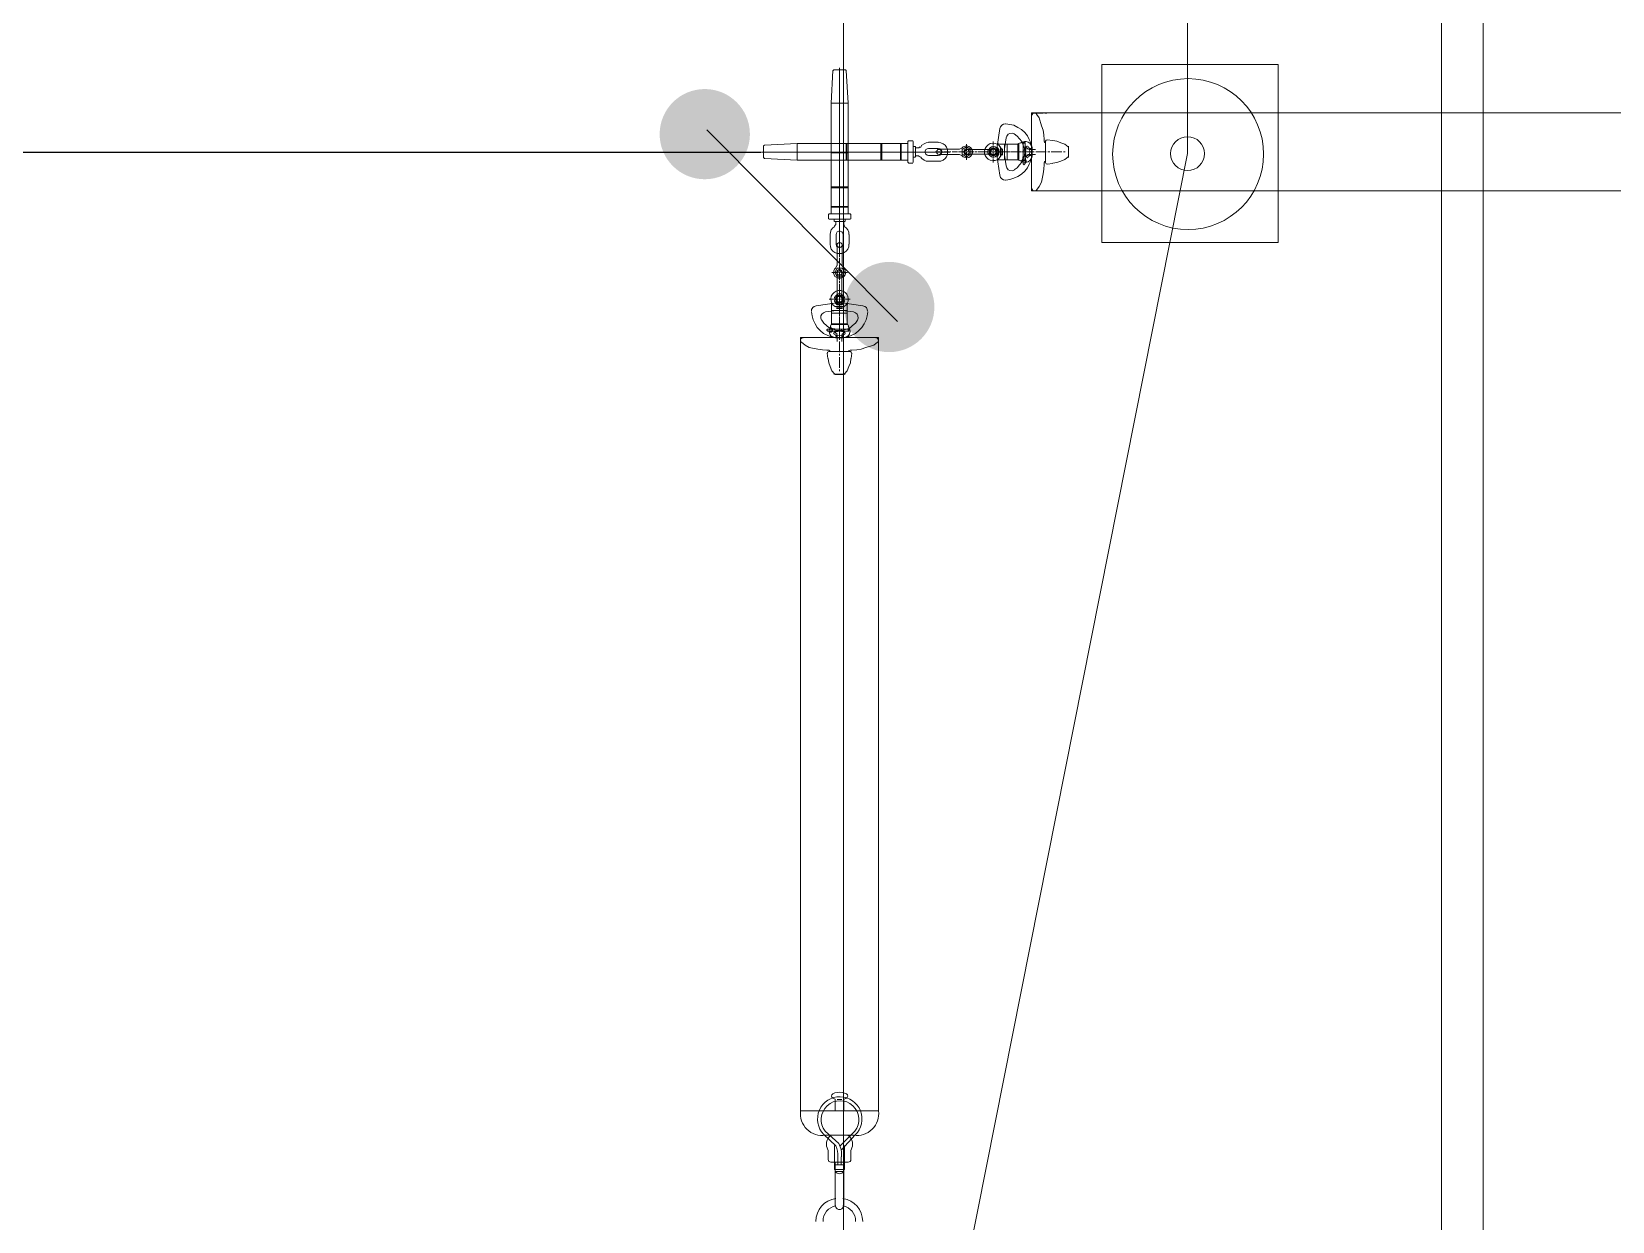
# Model space of a CAD drawing. Header units: millimetres. Extents: x 37084 to 180780, y -153145 to -16322.
# Drawn here: x 91266 to 96958, y -90097 to -85811 of the extents above; entities that cross this region are included whole.
import ezdxf

# ---------------------------------------------------------------- set-up
doc = ezdxf.new("R2010")
doc.units = ezdxf.units.MM
doc.header["$MEASUREMENT"] = 0
doc.layers.add('00', color=5, linetype='Continuous', lineweight=9)
doc.layers.add('1_Phu_kien', color=5, linetype='Continuous', lineweight=9)
doc.layers.add('1_Day dan', color=5, linetype='Continuous')
doc.layers.add('Muong cap GD nay', color=3, linetype='Continuous')

# ---------------------------------------------------------------- blocks, each defined once
blk = doc.blocks.new('S220 NC')
at = {"linetype": 'ByBlock', "lineweight": -2, "ltscale": 4500}
for points in [[(3576626.8, -475778.6), (3576687.1, -475776.1), (3576626.8, -475776.1), (3576626.8, -475778.6), (3576687.1, -475776.1), (3576687.1, -475778.6)], [(3584626.8, -475778.6), (3584687.1, -475776.1), (3584626.8, -475776.1), (3584626.8, -475778.6), (3584687.1, -475776.1), (3584687.1, -475778.6)], [(3576626.8, -475848.8), (3576687.1, -475845.5), (3576626.8, -475845.5), (3576626.8, -475848.8), (3576687.1, -475845.5), (3576687.1, -475848.8)], [(3584626.8, -475848.8), (3584687.1, -475845.5), (3584626.8, -475845.5), (3584626.8, -475848.8), (3584687.1, -475845.5), (3584687.1, -475848.8)], [(3576626.8, -475973.5), (3576687.1, -475971), (3576626.8, -475971), (3576626.8, -475973.5), (3576687.1, -475971), (3576687.1, -475973.5)], [(3584626.8, -475973.5), (3584687.1, -475971), (3584626.8, -475971), (3584626.8, -475973.5), (3584687.1, -475971), (3584687.1, -475973.5)]]:
    blk.add_hatch(color=0, dxfattribs=at).paths.add_polyline_path(points)
at = {"color": 0, "linetype": 'ByBlock', "lineweight": -2, "ltscale": 4500}
for p, q in [((3584641, -472180.6), (3584641, -472335.1)), ((3584641, -472180.6), (3584641, -472335.1)), ((3584671.3, -472180.7), (3584671.3, -472335.1)), ((3584671.3, -472180.7), (3584671.3, -472335.1)), ((3584638.6, -472395.5), (3584638.6, -472308.5)), ((3584674.2, -472308.5), (3584638.6, -472308.5)), ((3584638.6, -472395.5), (3584638.6, -472308.5)), ((3584674.2, -472308.5), (3584638.6, -472308.5)), ((3584641, -472301.2), (3584671.3, -472301.2)), ((3584641, -472301.2), (3584671.3, -472301.2)), ((3584674.2, -472395.5), (3584674.2, -472308.5)), ((3584674.2, -472395.5), (3584674.2, -472308.5)), ((3584615.4, -472377.4), (3584615.4, -472345)), ((3584615.4, -472377.4), (3584615.4, -472345)), ((3584687.7, -472335.1), (3584625.3, -472335.1)), ((3584687.7, -472335.1), (3584625.3, -472335.1)), ((3584671.3, -472325.8), (3584641, -472325.8)), ((3584671.3, -472325.8), (3584641, -472325.8)), ((3584650.2, -472354.6), (3584650.2, -472325.8)), ((3584650.2, -472354.6), (3584650.2, -472325.8)), ((3584662.8, -472354.6), (3584662.8, -472325.8)), ((3584662.8, -472354.6), (3584662.8, -472325.8)), ((3584697.6, -472377.4), (3584697.6, -472345)), ((3584697.6, -472377.4), (3584697.6, -472345)), ((3584599.7, -472435.4), (3584642.7, -472393.8)), ((3584599.7, -472435.4), (3584642.7, -472393.8)), ((3584604.7, -472446.8), (3584654.1, -472402.2)), ((3584604.7, -472446.8), (3584654.1, -472402.2)), ((3584609.6, -472392.7), (3584615.4, -472377.4)), ((3584609.6, -472392.7), (3584615.4, -472377.4)), ((3584609.6, -472392.7), (3584609.6, -472407.8)), ((3584609.6, -472392.7), (3584609.6, -472407.8)), ((3584711.7, -472446.8), (3584658.2, -472394.5)), ((3584711.7, -472446.8), (3584658.2, -472394.5)), ((3584712.8, -472433.2), (3584663.2, -472379.9)), ((3584712.8, -472433.2), (3584663.2, -472379.9)), ((3584703.5, -472392.7), (3584697.6, -472377.4)), ((3584703.5, -472392.7), (3584697.6, -472377.4)), ((3584703.5, -472392.7), (3584703.5, -472407.8)), ((3584703.5, -472392.7), (3584703.5, -472407.8)), ((3584707.1, -472432.4), (3584605.9, -472432.4)), ((3584707.1, -472432.4), (3584605.9, -472432.4)), ((3576516.4, -475306.3), (3576516.4, -472520.3)), ((3576796.7, -475306.3), (3576796.7, -472520.3)), ((3584516.4, -472520.3), (3584796.7, -472520.3)), ((3584516.4, -472520.3), (3584796.7, -472520.3)), ((3584516.4, -475306.3), (3584516.4, -472520.3)), ((3584641, -472520.3), (3584641, -472562.4)), ((3584641, -472520.3), (3584641, -472562.4)), ((3584671.3, -472520.3), (3584671.4, -472562.3)), ((3584671.3, -472520.3), (3584671.4, -472562.3)), ((3584796.7, -475306.3), (3584796.7, -472520.3)), ((3576676.9, -475173.9), (3576636.1, -475173.9)), ((3576676.5, -475173.9), (3576636.6, -475173.9)), ((3584676.9, -475173.9), (3584636.1, -475173.9)), ((3584676.5, -475173.9), (3584636.6, -475173.9)), ((3576516.4, -475306.3), (3576796.7, -475306.3)), ((3584516.4, -475306.3), (3584796.7, -475306.3))]:
    blk.add_line(p, q, dxfattribs=at)
for points in [[(3576616, -475230.3), (3576617.7, -475215.4), (3576622.6, -475201.4), (3576629.2, -475186.5), (3576638.3, -475174.9), (3576641.6, -475173.3), (3576638.3, -475174.9)], [(3576671.4, -475173.3), (3576643.3, -475173.3), (3576641.6, -475173.3), (3576643.3, -475173.3), (3576671.4, -475173.3)], [(3576656.5, -475184.8), (3576656.5, -475191.5)], [(3576656.5, -475197.2), (3576656.5, -475235.3)], [(3576671.4, -475173.3), (3576674.7, -475174.9), (3576683.8, -475186.5), (3576689.6, -475201.4), (3576695.4, -475215.4), (3576697, -475230.3)], [(3584616, -475230.3), (3584617.7, -475215.4), (3584622.6, -475201.4), (3584629.2, -475186.5), (3584638.3, -475174.9), (3584641.6, -475173.3), (3584638.3, -475174.9)], [(3584671.4, -475173.3), (3584643.3, -475173.3), (3584641.6, -475173.3), (3584643.3, -475173.3), (3584671.4, -475173.3)], [(3584656.5, -475184.8), (3584656.5, -475191.5)], [(3584656.5, -475197.2), (3584656.5, -475235.3)], [(3584671.4, -475173.3), (3584674.7, -475174.9), (3584683.8, -475186.5), (3584689.6, -475201.4), (3584695.4, -475215.4), (3584697, -475230.3)], [(3576515.9, -475295.6), (3576515.9, -475264.2)], [(3576519.2, -475289), (3576532.4, -475279.1), (3576547.3, -475270), (3576578, -475264.2), (3576594.5, -475261.7), (3576611.1, -475260.9)], [(3576618.5, -475260.9), (3576611.1, -475260.9)], [(3576611.9, -475250.1), (3576614.4, -475230.3)], [(3576617.7, -475255.9), (3576613.5, -475253.4), (3576612.7, -475250.1)], [(3576695.4, -475255.9), (3576617.7, -475255.9)], [(3576622.6, -475255.9), (3576621.8, -475259.2), (3576618.5, -475260)], [(3576656.5, -475241), (3576656.5, -475247.7)], [(3576656.5, -475253.4), (3576656.5, -475291.5)], [(3576694.5, -475260), (3576690.4, -475259.2), (3576689.6, -475255.9)], [(3576701.1, -475260.9), (3576694.5, -475260.9)], [(3576699.5, -475250.1), (3576698.7, -475253.4), (3576695.4, -475255.9)], [(3576697.8, -475230.3), (3576700.3, -475250.1)], [(3576701.1, -475260.9), (3576718.5, -475261.7), (3576734.2, -475264.2), (3576750.7, -475270), (3576779.8, -475279.1), (3576793, -475289)], [(3576796.3, -475258.4), (3576796.3, -475251.8)], [(3576796.3, -475295.6), (3576796.3, -475264.2)], [(3584515.9, -475295.6), (3584515.9, -475264.2)], [(3584519.2, -475289), (3584532.4, -475279.1), (3584547.3, -475270), (3584578, -475264.2), (3584594.5, -475261.7), (3584611.1, -475260.9)], [(3584618.5, -475260.9), (3584611.1, -475260.9)], [(3584611.9, -475250.1), (3584614.4, -475230.3)], [(3584617.7, -475255.9), (3584613.5, -475253.4), (3584612.7, -475250.1)], [(3584695.4, -475255.9), (3584617.7, -475255.9)], [(3584622.6, -475255.9), (3584621.8, -475259.2), (3584618.5, -475260)], [(3584656.5, -475241), (3584656.5, -475247.7)], [(3584656.5, -475253.4), (3584656.5, -475291.5)], [(3584694.5, -475260), (3584690.4, -475259.2), (3584689.6, -475255.9)], [(3584701.1, -475260.9), (3584694.5, -475260.9)], [(3584699.5, -475250.1), (3584698.7, -475253.4), (3584695.4, -475255.9)], [(3584697.8, -475230.3), (3584700.3, -475250.1)], [(3584701.1, -475260.9), (3584718.5, -475261.7), (3584734.2, -475264.2), (3584750.7, -475270), (3584779.8, -475279.1), (3584793, -475289)], [(3584796.3, -475258.4), (3584796.3, -475251.8)], [(3584796.3, -475295.6), (3584796.3, -475264.2)], [(3576525.8, -475305.5), (3576520.9, -475304.7), (3576517.6, -475301.4), (3576515.9, -475297.2), (3576516.7, -475292.3), (3576518.4, -475289)], [(3576525.8, -475306.3), (3576787.2, -475306.3)], [(3576554.9, -475398.9), (3576557.3, -475384), (3576561.5, -475370), (3576568.1, -475355.9), (3576576.4, -475342.7), (3576587.1, -475331.1), (3576598.7, -475321.2), (3576611.9, -475314.6), (3576626.8, -475308), (3576641.6, -475304.7), (3576656.5, -475303.8), (3576672.2, -475304.7), (3576687.1, -475308), (3576701.1, -475314.6), (3576714.4, -475321.2), (3576725.9, -475331.1), (3576736.7, -475342.7), (3576744.9, -475355.9), (3576752.4, -475370), (3576755.7, -475384), (3576758.2, -475398.9)], [(3576611.1, -475332.7), (3576613.6, -475330.3)], [(3576613.6, -475329.4), (3576618.5, -475329.4)], [(3576618.5, -475325.3), (3576626, -475325.3)], [(3576618.5, -475326.1), (3576618.5, -475331.9)], [(3576618.5, -475329.4), (3576690.4, -475329.4)], [(3576619.4, -475326.1), (3576621, -475318.7), (3576625.1, -475312.1), (3576631.7, -475308), (3576639.2, -475306.3)], [(3576626, -475325.3), (3576626, -475341), (3576630.9, -475337.7), (3576630.9, -475328.6), (3576626, -475325.3)], [(3576630.9, -475328.6), (3576634.2, -475328.6)], [(3576635, -475321.2), (3576635, -475322)], [(3576635.9, -475321.2), (3576637.5, -475318.7)], [(3576638.4, -475325.3), (3576635.9, -475322)], [(3576637.5, -475318.7), (3576646.6, -475313.8), (3576656.5, -475312.1), (3576666.4, -475313.8), (3576675.5, -475318.7)], [(3576638.4, -475325.3), (3576655.7, -475328.6)], [(3576673, -475306.3), (3576639.2, -475306.3)], [(3576642.5, -475326.1), (3576640.8, -475324.5), (3576641.7, -475322)], [(3576644.1, -475306.3), (3576644.1, -475311.3), (3576641.7, -475314.6)], [(3576641.7, -475322.8), (3576647.4, -475318.7)], [(3576655.7, -475329.4), (3576642.5, -475326.1)], [(3576645, -475310.5), (3576643.3, -475313.8)], [(3576645, -475306.3), (3576645, -475310.5)], [(3576646.6, -475317.9), (3576645.8, -475318.7)], [(3576647.4, -475315.4), (3576646.6, -475317.9)], [(3576647.4, -475315.4), (3576647.4, -475292.3)], [(3576657.3, -475328.6), (3576655.7, -475328.6)], [(3576657.3, -475329.4), (3576655.7, -475329.4)], [(3576656.5, -475297.2), (3576656.5, -475332.7)], [(3576656.5, -475306.3), (3576656.5, -475329.4)], [(3576656.5, -475317.1), (3576656.5, -475306.3)], [(3576656.5, -475322), (3576656.5, -475319.5)], [(3576656.5, -475336.9), (3576656.5, -475324.5)], [(3576656.5, -475339.4), (3576656.5, -475324.5)], [(3576674.7, -475325.3), (3576657.3, -475328.6)], [(3576670.6, -475326.1), (3576657.3, -475329.4)], [(3576663.1, -475329.4), (3576663.1, -475336.1)], [(3576664.8, -475292.3), (3576664.8, -475315.4)], [(3576666.4, -475317.9), (3576665.6, -475315.4)], [(3576666.4, -475318.7), (3576671.4, -475322.8)], [(3576668.1, -475306.3), (3576668.1, -475310.5)], [(3576669.7, -475313.8), (3576668.1, -475310.5)], [(3576670.6, -475314.6), (3576668.9, -475311.3), (3576668.9, -475306.3)], [(3576671.4, -475322), (3576672.2, -475324.5), (3576670.6, -475326.1)], [(3576673, -475306.3), (3576681.3, -475308), (3576687.9, -475312.1), (3576692, -475318.7), (3576693.7, -475326.1)], [(3576677.2, -475322), (3576674.7, -475325.3)], [(3576675.5, -475318.7), (3576677.2, -475321.2)], [(3576677.2, -475321.2), (3576677.2, -475322)], [(3576687.9, -475329.4), (3576687.9, -475336.1)], [(3576690.4, -475329.4), (3576690.4, -475336.1)], [(3576694.5, -475331.9), (3576694.5, -475326.1)], [(3576793.8, -475289), (3576795.5, -475292.3), (3576796.3, -475297.2), (3576794.7, -475301.4), (3576791.4, -475304.7), (3576787.2, -475305.5)], [(3584525.8, -475305.5), (3584520.9, -475304.7), (3584517.6, -475301.4), (3584515.9, -475297.2), (3584516.7, -475292.3), (3584518.4, -475289)], [(3584525.8, -475306.3), (3584787.2, -475306.3)], [(3584554.9, -475398.9), (3584557.3, -475384), (3584561.5, -475370), (3584568.1, -475355.9), (3584576.4, -475342.7), (3584587.1, -475331.1), (3584598.7, -475321.2), (3584611.9, -475314.6), (3584626.8, -475308), (3584641.6, -475304.7), (3584656.5, -475303.8), (3584672.2, -475304.7), (3584687.1, -475308), (3584701.1, -475314.6), (3584714.4, -475321.2), (3584725.9, -475331.1), (3584736.7, -475342.7), (3584744.9, -475355.9), (3584752.4, -475370), (3584755.7, -475384), (3584758.2, -475398.9)], [(3584611.1, -475332.7), (3584613.6, -475330.3)], [(3584613.6, -475329.4), (3584618.5, -475329.4)], [(3584618.5, -475325.3), (3584626, -475325.3)], [(3584618.5, -475326.1), (3584618.5, -475331.9)], [(3584618.5, -475329.4), (3584690.4, -475329.4)], [(3584619.4, -475326.1), (3584621, -475318.7), (3584625.1, -475312.1), (3584631.7, -475308), (3584639.2, -475306.3)], [(3584626, -475325.3), (3584626, -475341), (3584630.9, -475337.7), (3584630.9, -475328.6), (3584626, -475325.3)], [(3584630.9, -475328.6), (3584634.2, -475328.6)], [(3584635, -475321.2), (3584635, -475322)], [(3584635.9, -475321.2), (3584637.5, -475318.7)], [(3584638.4, -475325.3), (3584635.9, -475322)], [(3584637.5, -475318.7), (3584646.6, -475313.8), (3584656.5, -475312.1), (3584666.4, -475313.8), (3584675.5, -475318.7)], [(3584638.4, -475325.3), (3584655.7, -475328.6)], [(3584673, -475306.3), (3584639.2, -475306.3)], [(3584642.5, -475326.1), (3584640.8, -475324.5), (3584641.7, -475322)], [(3584644.1, -475306.3), (3584644.1, -475311.3), (3584641.7, -475314.6)], [(3584641.7, -475322.8), (3584647.4, -475318.7)], [(3584655.7, -475329.4), (3584642.5, -475326.1)], [(3584645, -475310.5), (3584643.3, -475313.8)], [(3584645, -475306.3), (3584645, -475310.5)], [(3584646.6, -475317.9), (3584645.8, -475318.7)], [(3584647.4, -475315.4), (3584646.6, -475317.9)], [(3584647.4, -475315.4), (3584647.4, -475292.3)], [(3584657.3, -475328.6), (3584655.7, -475328.6)], [(3584657.3, -475329.4), (3584655.7, -475329.4)], [(3584656.5, -475297.2), (3584656.5, -475332.7)], [(3584656.5, -475306.3), (3584656.5, -475329.4)], [(3584656.5, -475317.1), (3584656.5, -475306.3)], [(3584656.5, -475322), (3584656.5, -475319.5)], [(3584656.5, -475336.9), (3584656.5, -475324.5)], [(3584656.5, -475339.4), (3584656.5, -475324.5)], [(3584674.7, -475325.3), (3584657.3, -475328.6)], [(3584670.6, -475326.1), (3584657.3, -475329.4)], [(3584663.1, -475329.4), (3584663.1, -475336.1)], [(3584664.8, -475292.3), (3584664.8, -475315.4)], [(3584666.4, -475317.9), (3584665.6, -475315.4)], [(3584666.4, -475318.7), (3584671.4, -475322.8)], [(3584668.1, -475306.3), (3584668.1, -475310.5)], [(3584669.7, -475313.8), (3584668.1, -475310.5)], [(3584670.6, -475314.6), (3584668.9, -475311.3), (3584668.9, -475306.3)], [(3584671.4, -475322), (3584672.2, -475324.5), (3584670.6, -475326.1)], [(3584673, -475306.3), (3584681.3, -475308), (3584687.9, -475312.1), (3584692, -475318.7), (3584693.7, -475326.1)], [(3584677.2, -475322), (3584674.7, -475325.3)], [(3584675.5, -475318.7), (3584677.2, -475321.2)], [(3584677.2, -475321.2), (3584677.2, -475322)], [(3584687.9, -475329.4), (3584687.9, -475336.1)], [(3584690.4, -475329.4), (3584690.4, -475336.1)], [(3584694.5, -475331.9), (3584694.5, -475326.1)], [(3584793.8, -475289), (3584795.5, -475292.3), (3584796.3, -475297.2), (3584794.7, -475301.4), (3584791.4, -475304.7), (3584787.2, -475305.5)], [(3576606.1, -475398.1), (3576598.7, -475395.6), (3576592.1, -475390.6), (3576589.6, -475384), (3576588.7, -475375.7), (3576591.2, -475369.1)], [(3576592.1, -475369.1), (3576599.5, -475358.4), (3576609.4, -475349.3), (3576619.3, -475341), (3576631.7, -475336.1), (3576644.1, -475331.9), (3576656.5, -475331.1), (3576668.9, -475331.9), (3576681.3, -475336.1), (3576694.5, -475341), (3576703.6, -475349.3), (3576713.5, -475358.4), (3576721, -475369.1), (3576723.5, -475375.7), (3576722.6, -475384), (3576720.2, -475390.6), (3576713.5, -475395.6), (3576706.9, -475398.1)], [(3576610.3, -475332.7), (3576610.3, -475333.6)], [(3576613.6, -475336.1), (3576611.1, -475333.6)], [(3576613.6, -475336.1), (3576619.4, -475336.1)], [(3576625.1, -475346), (3576621, -475340.2), (3576619.4, -475331.9)], [(3576619.4, -475336.1), (3576690.4, -475336.1)], [(3576620.2, -475341), (3576626, -475341)], [(3576624.3, -475347.6), (3576627.6, -475355.9)], [(3576627.6, -475352.6), (3576685.4, -475352.6)], [(3576627.6, -475355.9), (3576683.8, -475355.9)], [(3576627.6, -475355.9), (3576627.6, -475425.2)], [(3576630.9, -475337.7), (3576639.2, -475337.7)], [(3576656.5, -475341.8), (3576656.5, -475340.2)], [(3576656.5, -475348.4), (3576656.5, -475343.5)], [(3576656.5, -475356.7), (3576656.5, -475344.3)], [(3576656.5, -475379), (3576656.5, -475354.2)], [(3576656.5, -475362.5), (3576656.5, -475359.2)], [(3576656.5, -475377.3), (3576656.5, -475365)], [(3576656.5, -475381.5), (3576656.5, -475379.8)], [(3576656.5, -475388.9), (3576656.5, -475383.9)], [(3576656.5, -475397.2), (3576656.5, -475384.8)], [(3576683.8, -475425.2), (3576683.8, -475355.9)], [(3576685.4, -475355.9), (3576688.7, -475347.6)], [(3576693.7, -475331.9), (3576692, -475340.2), (3576687.9, -475346)], [(3584606.1, -475398.1), (3584598.7, -475395.6), (3584592.1, -475390.6), (3584589.6, -475384), (3584588.7, -475375.7), (3584591.2, -475369.1)], [(3584592.1, -475369.1), (3584599.5, -475358.4), (3584609.4, -475349.3), (3584619.3, -475341), (3584631.7, -475336.1), (3584644.1, -475331.9), (3584656.5, -475331.1), (3584668.9, -475331.9), (3584681.3, -475336.1), (3584694.5, -475341), (3584703.6, -475349.3), (3584713.5, -475358.4), (3584721, -475369.1), (3584723.5, -475375.7), (3584722.6, -475384), (3584720.2, -475390.6), (3584713.5, -475395.6), (3584706.9, -475398.1)], [(3584610.3, -475332.7), (3584610.3, -475333.6)], [(3584613.6, -475336.1), (3584611.1, -475333.6)], [(3584613.6, -475336.1), (3584619.4, -475336.1)], [(3584625.1, -475346), (3584621, -475340.2), (3584619.4, -475331.9)], [(3584619.4, -475336.1), (3584690.4, -475336.1)], [(3584620.2, -475341), (3584626, -475341)], [(3584624.3, -475347.6), (3584627.6, -475355.9)], [(3584627.6, -475352.6), (3584685.4, -475352.6)], [(3584627.6, -475355.9), (3584683.8, -475355.9)], [(3584627.6, -475355.9), (3584627.6, -475425.2)], [(3584630.9, -475337.7), (3584639.2, -475337.7)], [(3584656.5, -475341.8), (3584656.5, -475340.2)], [(3584656.5, -475348.4), (3584656.5, -475343.5)], [(3584656.5, -475356.7), (3584656.5, -475344.3)], [(3584656.5, -475379), (3584656.5, -475354.2)], [(3584656.5, -475362.5), (3584656.5, -475359.2)], [(3584656.5, -475377.3), (3584656.5, -475365)], [(3584656.5, -475381.5), (3584656.5, -475379.8)], [(3584656.5, -475388.9), (3584656.5, -475383.9)], [(3584656.5, -475397.2), (3584656.5, -475384.8)], [(3584683.8, -475425.2), (3584683.8, -475355.9)], [(3584685.4, -475355.9), (3584688.7, -475347.6)], [(3584693.7, -475331.9), (3584692, -475340.2), (3584687.9, -475346)], [(3576572.2, -475420.4), (3576564.8, -475417.9), (3576559.8, -475413.8), (3576555.7, -475407.2), (3576554.9, -475400.5)], [(3576644.9, -475431.1), (3576572.2, -475420.4)], [(3576644.9, -475403.8), (3576606.1, -475398.1)], [(3576618.5, -475444.2), (3576632.6, -475444.2)], [(3576656.5, -475412.8), (3576664.8, -475413.7), (3576672.2, -475417.8), (3576679.6, -475422.7), (3576683.8, -475430.2), (3576687.1, -475437.6), (3576687.9, -475445.9), (3576686.2, -475455), (3576682.1, -475462.4), (3576676.3, -475468.2), (3576668.9, -475473.1), (3576660.6, -475475.6), (3576652.4, -475475.6), (3576644.1, -475473.1), (3576636.7, -475468.2), (3576630.9, -475462.4), (3576626.8, -475455), (3576625.1, -475445.9), (3576626, -475437.6), (3576628.4, -475430.2), (3576633.4, -475422.7), (3576640.8, -475417.8), (3576648.3, -475413.7), (3576656.5, -475412.8)], [(3576627.6, -475425.2), (3576626.8, -475430.2)], [(3576627.6, -475393.9), (3576683.8, -475393.9)], [(3576627.6, -475403.8), (3576683.8, -475403.8)], [(3576635, -475444.2), (3576637.5, -475444.2)], [(3576637.5, -475444.2), (3576638.4, -475437.6), (3576642.5, -475432.7), (3576647.4, -475428.5), (3576653.2, -475425.2), (3576659.8, -475425.2), (3576666.4, -475428.5), (3576670.6, -475432.7), (3576674.7, -475437.6), (3576675.5, -475444.2), (3576674.7, -475450.8), (3576670.6, -475455.8), (3576665.6, -475459.9), (3576659.8, -475463.2), (3576653.2, -475463.2), (3576646.6, -475459.9), (3576642.5, -475455.8), (3576638.4, -475450.8), (3576637.5, -475444.2)], [(3576638.3, -475417.9), (3576674.7, -475417.9)], [(3576672.2, -475417.9), (3576640.8, -475417.9)], [(3576664.8, -475430.2), (3576672.2, -475444.2), (3576664.8, -475457.4), (3576648.3, -475457.4), (3576640.8, -475444.2), (3576648.3, -475430.2), (3576664.8, -475430.2)], [(3576640.8, -475444.2), (3576653.2, -475444.2)], [(3576641.7, -475429.4), (3576648.3, -475424.4), (3576656.5, -475422.7), (3576664.8, -475424.4), (3576671.4, -475429.4)], [(3576643.3, -475444.2), (3576645, -475437.6), (3576649.9, -475432.7), (3576656.5, -475431), (3576663.1, -475432.7), (3576668.1, -475437.6), (3576668.9, -475444.2), (3576668.1, -475450.8), (3576663.1, -475455.8), (3576656.5, -475457.4), (3576649.9, -475455.8), (3576645, -475450.8), (3576643.3, -475444.2)], [(3576653.2, -475444.2), (3576643.3, -475444.2)], [(3576644.1, -475444.2), (3576645.8, -475437.6), (3576649.9, -475433.5), (3576656.5, -475431.8), (3576663.1, -475433.5), (3576667.3, -475437.6), (3576668.1, -475444.2), (3576667.3, -475450.8), (3576663.1, -475455), (3576656.5, -475455.8), (3576649.9, -475455), (3576645.8, -475450.8), (3576644.1, -475444.2)], [(3576667.3, -475410.5), (3576644.9, -475410.5)], [(3576667.3, -475425.3), (3576644.9, -475425.3)], [(3576646.6, -475444.2), (3576647.4, -475440.1), (3576650.7, -475436), (3576655.7, -475434.3), (3576659.8, -475435.1), (3576663.9, -475437.6), (3576666.4, -475441.7), (3576666.4, -475446.7), (3576663.9, -475450.8), (3576659.8, -475453.3), (3576655.7, -475454.1), (3576650.7, -475452.5), (3576647.4, -475448.3), (3576646.6, -475444.2)], [(3576654.9, -475444.2), (3576657.3, -475444.2)], [(3576657.3, -475444.2), (3576654.9, -475444.2)], [(3576656.5, -475419.4), (3576656.5, -475393.9)], [(3576656.5, -475402.1), (3576656.5, -475399.6)], [(3576656.5, -475417.8), (3576656.5, -475404.6)], [(3576656.5, -475421.9), (3576656.5, -475420.3)], [(3576656.5, -475429.4), (3576656.5, -475423.6)], [(3576656.5, -475436.8), (3576656.5, -475424.4)], [(3576656.5, -475431), (3576656.5, -475440.9)], [(3576656.5, -475459.1), (3576656.5, -475434.3)], [(3576656.5, -475442.6), (3576656.5, -475440.1)], [(3576656.5, -475442.6), (3576656.5, -475445)], [(3576659.8, -475444.2), (3576672.2, -475444.2)], [(3576668.9, -475444.2), (3576659.8, -475444.2)], [(3576667.3, -475403.8), (3576706.9, -475398.1)], [(3576667.3, -475431.1), (3576740.8, -475420.4)], [(3576675.5, -475444.2), (3576678, -475444.2)], [(3576680.5, -475444.2), (3576694.5, -475444.2)], [(3576683.8, -475425.2), (3576683.8, -475425.2)], [(3576686.2, -475430.2), (3576685.4, -475425.2)], [(3576757.3, -475400.5), (3576756.5, -475407.2), (3576753.2, -475413.8), (3576747.4, -475417.9), (3576740.8, -475420.4)], [(3584572.2, -475420.4), (3584564.8, -475417.9), (3584559.8, -475413.8), (3584555.7, -475407.2), (3584554.9, -475400.5)], [(3584644.9, -475431.1), (3584572.2, -475420.4)], [(3584644.9, -475403.8), (3584606.1, -475398.1)], [(3584618.5, -475444.2), (3584632.6, -475444.2)], [(3584656.5, -475412.8), (3584664.8, -475413.7), (3584672.2, -475417.8), (3584679.6, -475422.7), (3584683.8, -475430.2), (3584687.1, -475437.6), (3584687.9, -475445.9), (3584686.2, -475455), (3584682.1, -475462.4), (3584676.3, -475468.2), (3584668.9, -475473.1), (3584660.6, -475475.6), (3584652.4, -475475.6), (3584644.1, -475473.1), (3584636.7, -475468.2), (3584630.9, -475462.4), (3584626.8, -475455), (3584625.1, -475445.9), (3584626, -475437.6), (3584628.4, -475430.2), (3584633.4, -475422.7), (3584640.8, -475417.8), (3584648.3, -475413.7), (3584656.5, -475412.8)], [(3584627.6, -475425.2), (3584626.8, -475430.2)], [(3584627.6, -475393.9), (3584683.8, -475393.9)], [(3584627.6, -475403.8), (3584683.8, -475403.8)], [(3584635, -475444.2), (3584637.5, -475444.2)], [(3584637.5, -475444.2), (3584638.4, -475437.6), (3584642.5, -475432.7), (3584647.4, -475428.5), (3584653.2, -475425.2), (3584659.8, -475425.2), (3584666.4, -475428.5), (3584670.6, -475432.7), (3584674.7, -475437.6), (3584675.5, -475444.2), (3584674.7, -475450.8), (3584670.6, -475455.8), (3584665.6, -475459.9), (3584659.8, -475463.2), (3584653.2, -475463.2), (3584646.6, -475459.9), (3584642.5, -475455.8), (3584638.4, -475450.8), (3584637.5, -475444.2)], [(3584638.3, -475417.9), (3584674.7, -475417.9)], [(3584672.2, -475417.9), (3584640.8, -475417.9)], [(3584664.8, -475430.2), (3584672.2, -475444.2), (3584664.8, -475457.4), (3584648.3, -475457.4), (3584640.8, -475444.2), (3584648.3, -475430.2), (3584664.8, -475430.2)], [(3584640.8, -475444.2), (3584653.2, -475444.2)], [(3584641.7, -475429.4), (3584648.3, -475424.4), (3584656.5, -475422.7), (3584664.8, -475424.4), (3584671.4, -475429.4)], [(3584643.3, -475444.2), (3584645, -475437.6), (3584649.9, -475432.7), (3584656.5, -475431), (3584663.1, -475432.7), (3584668.1, -475437.6), (3584668.9, -475444.2), (3584668.1, -475450.8), (3584663.1, -475455.8), (3584656.5, -475457.4), (3584649.9, -475455.8), (3584645, -475450.8), (3584643.3, -475444.2)], [(3584653.2, -475444.2), (3584643.3, -475444.2)], [(3584644.1, -475444.2), (3584645.8, -475437.6), (3584649.9, -475433.5), (3584656.5, -475431.8), (3584663.1, -475433.5), (3584667.3, -475437.6), (3584668.1, -475444.2), (3584667.3, -475450.8), (3584663.1, -475455), (3584656.5, -475455.8), (3584649.9, -475455), (3584645.8, -475450.8), (3584644.1, -475444.2)], [(3584667.3, -475410.5), (3584644.9, -475410.5)], [(3584667.3, -475425.3), (3584644.9, -475425.3)], [(3584646.6, -475444.2), (3584647.4, -475440.1), (3584650.7, -475436), (3584655.7, -475434.3), (3584659.8, -475435.1), (3584663.9, -475437.6), (3584666.4, -475441.7), (3584666.4, -475446.7), (3584663.9, -475450.8), (3584659.8, -475453.3), (3584655.7, -475454.1), (3584650.7, -475452.5), (3584647.4, -475448.3), (3584646.6, -475444.2)], [(3584654.9, -475444.2), (3584657.3, -475444.2)], [(3584657.3, -475444.2), (3584654.9, -475444.2)], [(3584656.5, -475419.4), (3584656.5, -475393.9)], [(3584656.5, -475402.1), (3584656.5, -475399.6)], [(3584656.5, -475417.8), (3584656.5, -475404.6)], [(3584656.5, -475421.9), (3584656.5, -475420.3)], [(3584656.5, -475429.4), (3584656.5, -475423.6)], [(3584656.5, -475436.8), (3584656.5, -475424.4)], [(3584656.5, -475431), (3584656.5, -475440.9)], [(3584656.5, -475459.1), (3584656.5, -475434.3)], [(3584656.5, -475442.6), (3584656.5, -475440.1)], [(3584656.5, -475442.6), (3584656.5, -475445)], [(3584659.8, -475444.2), (3584672.2, -475444.2)], [(3584668.9, -475444.2), (3584659.8, -475444.2)], [(3584667.3, -475403.8), (3584706.9, -475398.1)], [(3584667.3, -475431.1), (3584740.8, -475420.4)], [(3584675.5, -475444.2), (3584678, -475444.2)], [(3584680.5, -475444.2), (3584694.5, -475444.2)], [(3584683.8, -475425.2), (3584683.8, -475425.2)], [(3584686.2, -475430.2), (3584685.4, -475425.2)], [(3584757.3, -475400.5), (3584756.5, -475407.2), (3584753.2, -475413.8), (3584747.4, -475417.9), (3584740.8, -475420.4)], [(3576648.3, -475540), (3576648.3, -475460.7)], [(3576656.5, -475457.4), (3576656.5, -475445)], [(3576656.5, -475447.5), (3576656.5, -475457.4)], [(3576656.5, -475462.4), (3576656.5, -475459.9)], [(3576656.5, -475469), (3576656.5, -475464)], [(3576656.5, -475476.4), (3576656.5, -475464.9)], [(3576656.5, -475499.5), (3576656.5, -475474.8)], [(3576664.8, -475540), (3576664.8, -475460.7)], [(3584648.3, -475540), (3584648.3, -475460.7)], [(3584656.5, -475457.4), (3584656.5, -475445)], [(3584656.5, -475447.5), (3584656.5, -475457.4)], [(3584656.5, -475462.4), (3584656.5, -475459.9)], [(3584656.5, -475469), (3584656.5, -475464)], [(3584656.5, -475476.4), (3584656.5, -475464.9)], [(3584656.5, -475499.5), (3584656.5, -475474.8)], [(3584664.8, -475540), (3584664.8, -475460.7)], [(3576628.4, -475540.8), (3576650.7, -475540.8)], [(3576666.4, -475565.6), (3576669.7, -475557.3), (3576674.7, -475552.4), (3576677.2, -475545.8), (3576678, -475538.3), (3576676.3, -475531.7), (3576672.2, -475526), (3576666.4, -475521.8), (3576659.8, -475519.4), (3576653.2, -475519.4), (3576646.6, -475521.8), (3576640, -475526), (3576636.7, -475531.7), (3576635, -475538.3), (3576635.9, -475545.8), (3576638.4, -475552.4), (3576643.3, -475557.3)], [(3576665.6, -475525.1), (3576674.7, -475540.8), (3576665.6, -475555.7), (3576648.3, -475555.7), (3576639.2, -475540.8), (3576648.3, -475525.1), (3576665.6, -475525.1)], [(3576643.3, -475557.3), (3576646.6, -475565.6)], [(3576653.2, -475540.8), (3576644.1, -475540.8)], [(3576656.5, -475530.1), (3576661.5, -475530.9), (3576665.6, -475534.2), (3576667.3, -475539.2), (3576666.4, -475544.1), (3576663.9, -475548.3), (3576659, -475550.7), (3576654, -475550.7), (3576649.1, -475548.3), (3576646.6, -475544.1), (3576645.8, -475539.2), (3576647.4, -475534.2), (3576650.7, -475530.9), (3576656.5, -475530.1)], [(3576646.6, -475540.8), (3576647.4, -475535.9), (3576650.7, -475532.6), (3576655.7, -475530.9), (3576659.8, -475531.7), (3576663.9, -475534.2), (3576666.4, -475537.5), (3576666.4, -475543.3), (3576663.9, -475546.6), (3576659.8, -475549.1), (3576655.7, -475549.9), (3576650.7, -475548.3), (3576647.4, -475545), (3576646.6, -475540.8)], [(3576663.9, -475540), (3576661.5, -475544.1), (3576658.2, -475546.6), (3576654.9, -475546.6), (3576650.7, -475544.1), (3576649.1, -475540)], [(3576654.9, -475540.8), (3576658.2, -475540.8)], [(3576658.2, -475540.8), (3576655.7, -475540.8)], [(3576656.5, -475509.4), (3576656.5, -475503.7)], [(3576656.5, -475512.7), (3576656.5, -475532.6)], [(3576656.5, -475540), (3576656.5, -475514.4)], [(3576656.5, -475526.8), (3576656.5, -475536.7)], [(3576656.5, -475535.9), (3576656.5, -475539.2)], [(3576656.5, -475538.3), (3576656.5, -475541.6)], [(3576656.5, -475544.1), (3576656.5, -475553.2)], [(3576656.5, -475544.1), (3576656.5, -475563.1)], [(3576656.5, -475549.1), (3576656.5, -475544.1)], [(3576656.5, -475568.9), (3576656.5, -475554.9)], [(3576669.7, -475540.8), (3576660.6, -475540.8)], [(3576662.3, -475540.8), (3576684.6, -475540.8)], [(3584628.4, -475540.8), (3584650.7, -475540.8)], [(3584666.4, -475565.6), (3584669.7, -475557.3), (3584674.7, -475552.4), (3584677.2, -475545.8), (3584678, -475538.3), (3584676.3, -475531.7), (3584672.2, -475526), (3584666.4, -475521.8), (3584659.8, -475519.4), (3584653.2, -475519.4), (3584646.6, -475521.8), (3584640, -475526), (3584636.7, -475531.7), (3584635, -475538.3), (3584635.9, -475545.8), (3584638.4, -475552.4), (3584643.3, -475557.3)], [(3584665.6, -475525.1), (3584674.7, -475540.8), (3584665.6, -475555.7), (3584648.3, -475555.7), (3584639.2, -475540.8), (3584648.3, -475525.1), (3584665.6, -475525.1)], [(3584643.3, -475557.3), (3584646.6, -475565.6)], [(3584653.2, -475540.8), (3584644.1, -475540.8)], [(3584656.5, -475530.1), (3584661.5, -475530.9), (3584665.6, -475534.2), (3584667.3, -475539.2), (3584666.4, -475544.1), (3584663.9, -475548.3), (3584659, -475550.7), (3584654, -475550.7), (3584649.1, -475548.3), (3584646.6, -475544.1), (3584645.8, -475539.2), (3584647.4, -475534.2), (3584650.7, -475530.9), (3584656.5, -475530.1)], [(3584646.6, -475540.8), (3584647.4, -475535.9), (3584650.7, -475532.6), (3584655.7, -475530.9), (3584659.8, -475531.7), (3584663.9, -475534.2), (3584666.4, -475537.5), (3584666.4, -475543.3), (3584663.9, -475546.6), (3584659.8, -475549.1), (3584655.7, -475549.9), (3584650.7, -475548.3), (3584647.4, -475545), (3584646.6, -475540.8)], [(3584663.9, -475540), (3584661.5, -475544.1), (3584658.2, -475546.6), (3584654.9, -475546.6), (3584650.7, -475544.1), (3584649.1, -475540)], [(3584654.9, -475540.8), (3584658.2, -475540.8)], [(3584658.2, -475540.8), (3584655.7, -475540.8)], [(3584656.5, -475509.4), (3584656.5, -475503.7)], [(3584656.5, -475512.7), (3584656.5, -475532.6)], [(3584656.5, -475540), (3584656.5, -475514.4)], [(3584656.5, -475526.8), (3584656.5, -475536.7)], [(3584656.5, -475535.9), (3584656.5, -475539.2)], [(3584656.5, -475538.3), (3584656.5, -475541.6)], [(3584656.5, -475544.1), (3584656.5, -475553.2)], [(3584656.5, -475544.1), (3584656.5, -475563.1)], [(3584656.5, -475549.1), (3584656.5, -475544.1)], [(3584656.5, -475568.9), (3584656.5, -475554.9)], [(3584669.7, -475540.8), (3584660.6, -475540.8)], [(3584662.3, -475540.8), (3584684.6, -475540.8)], [(3576622.7, -475642.4), (3576623.5, -475633.3), (3576626.8, -475625), (3576632.6, -475617.6), (3576639.2, -475612.7), (3576647.4, -475609.4), (3576656.5, -475608.5), (3576665.6, -475609.4), (3576673, -475612.7), (3576680.5, -475617.6), (3576686.2, -475625), (3576689.5, -475633.3), (3576690.4, -475642.4)], [(3576647.4, -475565.6), (3576647.4, -475639.1)], [(3576655.8, -475601.1), (3576655.8, -476277.6)], [(3576656.5, -475566.4), (3576656.5, -475569.7)], [(3576656.5, -475573), (3576656.5, -475592.8)], [(3576656.5, -475597), (3576656.5, -475600.3)], [(3576656.5, -475603.6), (3576656.5, -475622.6)], [(3576666.4, -475565.6), (3576666.4, -475639.1)], [(3584622.7, -475642.4), (3584623.5, -475633.3), (3584626.8, -475625), (3584632.6, -475617.6), (3584639.2, -475612.7), (3584647.4, -475609.4), (3584656.5, -475608.5), (3584665.6, -475609.4), (3584673, -475612.7), (3584680.5, -475617.6), (3584686.2, -475625), (3584689.5, -475633.3), (3584690.4, -475642.4)], [(3584647.4, -475565.6), (3584647.4, -475639.1)], [(3584655.8, -475601.1), (3584655.8, -476277.6)], [(3584656.5, -475566.4), (3584656.5, -475569.7)], [(3584656.5, -475573), (3584656.5, -475592.8)], [(3584656.5, -475597), (3584656.5, -475600.3)], [(3584656.5, -475603.6), (3584656.5, -475622.6)], [(3584666.4, -475565.6), (3584666.4, -475639.1)], [(3576622.7, -475677.1), (3576622.7, -475642.4)], [(3576644.1, -475642.4), (3576645, -475636.6), (3576648.3, -475632.5), (3576654, -475630), (3576659, -475630), (3576664.8, -475632.5), (3576668.1, -475636.6), (3576668.9, -475642.4)], [(3576644.1, -475677.1), (3576644.1, -475642.4)], [(3576665.6, -475639.1), (3576664.8, -475644), (3576660.6, -475647.3), (3576656.5, -475648.2), (3576652.4, -475647.3), (3576648.3, -475644), (3576647.4, -475639.1), (3576648.3, -475635), (3576652.4, -475631.6), (3576656.5, -475630.8), (3576660.6, -475631.6), (3576664.8, -475635), (3576665.6, -475639.1)], [(3576656.5, -475626.7), (3576656.5, -475630.8)], [(3576656.5, -475634.1), (3576656.5, -475653.9)], [(3576668.9, -475677.1), (3576668.9, -475642.4)], [(3576691.2, -475642.4), (3576691.2, -475677.1)], [(3584622.7, -475677.1), (3584622.7, -475642.4)], [(3584644.1, -475642.4), (3584645, -475636.6), (3584648.3, -475632.5), (3584654, -475630), (3584659, -475630), (3584664.8, -475632.5), (3584668.1, -475636.6), (3584668.9, -475642.4)], [(3584644.1, -475677.1), (3584644.1, -475642.4)], [(3584665.6, -475639.1), (3584664.8, -475644), (3584660.6, -475647.3), (3584656.5, -475648.2), (3584652.4, -475647.3), (3584648.3, -475644), (3584647.4, -475639.1), (3584648.3, -475635), (3584652.4, -475631.6), (3584656.5, -475630.8), (3584660.6, -475631.6), (3584664.8, -475635), (3584665.6, -475639.1)], [(3584656.5, -475626.7), (3584656.5, -475630.8)], [(3584656.5, -475634.1), (3584656.5, -475653.9)], [(3584668.9, -475677.1), (3584668.9, -475642.4)], [(3584691.2, -475642.4), (3584691.2, -475677.1)], [(3576639.2, -475706), (3576632.6, -475701), (3576626.8, -475693.6), (3576623.5, -475686.1), (3576622.7, -475677.1)], [(3576637.5, -475724.1), (3576637.5, -475731.6)], [(3576638.4, -475708.4), (3576641.7, -475711.7)], [(3576638.4, -475724.1), (3576638.4, -475724.1), (3576675.5, -475724.1), (3576675.5, -475724.1)], [(3576642.5, -475722.5), (3576641.7, -475723.3)], [(3576642.5, -475722.5), (3576642.5, -475711.7)], [(3576668.9, -475677.1), (3576668.1, -475682), (3576664.8, -475687), (3576659, -475689.4), (3576654, -475689.4), (3576648.3, -475687), (3576645, -475682), (3576644.1, -475677.1)], [(3576671.4, -475711.7), (3576674.7, -475708.4)], [(3576671.4, -475711.7), (3576671.4, -475722.5)], [(3576672.2, -475723.3), (3576671.4, -475722.5)], [(3576690.4, -475677.1), (3576689.5, -475686.1), (3576686.2, -475693.6), (3576680.5, -475701), (3576673, -475706)], [(3576676.3, -475731.6), (3576676.3, -475724.1)], [(3584639.2, -475706), (3584632.6, -475701), (3584626.8, -475693.6), (3584623.5, -475686.1), (3584622.7, -475677.1)], [(3584637.5, -475724.1), (3584637.5, -475731.6)], [(3584638.4, -475708.4), (3584641.7, -475711.7)], [(3584638.4, -475724.1), (3584638.4, -475724.1), (3584675.5, -475724.1), (3584675.5, -475724.1)], [(3584642.5, -475722.5), (3584641.7, -475723.3)], [(3584642.5, -475722.5), (3584642.5, -475711.7)], [(3584668.9, -475677.1), (3584668.1, -475682), (3584664.8, -475687), (3584659, -475689.4), (3584654, -475689.4), (3584648.3, -475687), (3584645, -475682), (3584644.1, -475677.1)], [(3584671.4, -475711.7), (3584674.7, -475708.4)], [(3584671.4, -475711.7), (3584671.4, -475722.5)], [(3584672.2, -475723.3), (3584671.4, -475722.5)], [(3584690.4, -475677.1), (3584689.5, -475686.1), (3584686.2, -475693.6), (3584680.5, -475701), (3584673, -475706)], [(3584676.3, -475731.6), (3584676.3, -475724.1)], [(3576616.1, -475734), (3576616.1, -475749.7)], [(3576616.9, -475734), (3576619.4, -475732.4)], [(3576619.4, -475751.4), (3576616.9, -475749.7)], [(3576694.5, -475732.4), (3576619.4, -475732.4)], [(3576619.4, -475751.4), (3576694.5, -475751.4)], [(3576626.8, -475751.4), (3576626.8, -476150.4), (3576632.6, -476268.5)], [(3576626.8, -475776.1), (3576626.8, -475778.6), (3576687.1, -475776.1), (3576626.8, -475776.1)], [(3576626.8, -475778.6), (3576687.1, -475776.1), (3576687.1, -475778.6), (3576626.8, -475778.6)], [(3576638.4, -475731.6), (3576638.4, -475731.6)], [(3576638.4, -475732.4), (3576675.5, -475732.4)], [(3576675.5, -475731.6), (3576675.5, -475731.6)], [(3576680.5, -476268.5), (3576687.1, -476150.4), (3576687.1, -475751.4)], [(3576694.5, -475732.4), (3576697, -475734)], [(3576697, -475749.7), (3576694.5, -475751.4)], [(3576697, -475734), (3576697, -475749.7)], [(3584616.1, -475734), (3584616.1, -475749.7)], [(3584616.9, -475734), (3584619.4, -475732.4)], [(3584619.4, -475751.4), (3584616.9, -475749.7)], [(3584694.5, -475732.4), (3584619.4, -475732.4)], [(3584619.4, -475751.4), (3584694.5, -475751.4)], [(3584626.8, -475751.4), (3584626.8, -476150.4), (3584632.6, -476268.5)], [(3584626.8, -475776.1), (3584626.8, -475778.6), (3584687.1, -475776.1), (3584626.8, -475776.1)], [(3584626.8, -475778.6), (3584687.1, -475776.1), (3584687.1, -475778.6), (3584626.8, -475778.6)], [(3584638.4, -475731.6), (3584638.4, -475731.6)], [(3584638.4, -475732.4), (3584675.5, -475732.4)], [(3584675.5, -475731.6), (3584675.5, -475731.6)], [(3584680.5, -476268.5), (3584687.1, -476150.4), (3584687.1, -475751.4)], [(3584694.5, -475732.4), (3584697, -475734)], [(3584697, -475749.7), (3584694.5, -475751.4)], [(3584697, -475734), (3584697, -475749.7)], [(3576626.8, -475845.5), (3576626.8, -475848.8), (3576687.1, -475845.5), (3576626.8, -475845.5)], [(3576626.8, -475848.8), (3576687.1, -475845.5), (3576687.1, -475848.8), (3576626.8, -475848.8)], [(3584626.8, -475845.5), (3584626.8, -475848.8), (3584687.1, -475845.5), (3584626.8, -475845.5)], [(3584626.8, -475848.8), (3584687.1, -475845.5), (3584687.1, -475848.8), (3584626.8, -475848.8)], [(3576626.8, -475971), (3576626.8, -475973.5), (3576687.1, -475971), (3576626.8, -475971)], [(3576626.8, -475973.5), (3576687.1, -475971), (3576687.1, -475973.5), (3576626.8, -475973.5)], [(3584626.8, -475971), (3584626.8, -475973.5), (3584687.1, -475971), (3584626.8, -475971)], [(3584626.8, -475973.5), (3584687.1, -475971), (3584687.1, -475973.5), (3584626.8, -475973.5)], [(3576626.8, -476150.4), (3576687.1, -476150.4)], [(3584626.8, -476150.4), (3584687.1, -476150.4)], [(3576635.9, -476271), (3576633.4, -476268.5)], [(3576635.9, -476271), (3576639.2, -476271), (3576674.7, -476271), (3576678, -476271)], [(3576680.5, -476268.5), (3576678, -476271)], [(3584635.9, -476271), (3584633.4, -476268.5)], [(3584635.9, -476271), (3584639.2, -476271), (3584674.7, -476271), (3584678, -476271)], [(3584680.5, -476268.5), (3584678, -476271)]]:
    blk.add_lwpolyline(points, dxfattribs=at)
for centre, radius, start, end in [((3584654.5, -472122.2), 83.1, 179.7295, 262.361), ((3584654.5, -472122.2), 83.1, 179.7295, 262.361), ((3584653.9, -472122.4), 56.8, 179.3955, 259.4636), ((3584653.9, -472122.4), 56.8, 179.3955, 259.4636), ((3584656.6, -472122.2), 83.1, 278.3707, 0.2705), ((3584657.3, -472122.4), 56.9, 281.6238, 0.5982), ((3584656.6, -472122.2), 83.1, 278.3707, 0.2705), ((3584657.3, -472122.4), 56.9, 281.6238, 0.5982), ((3584656.2, -472179.7), 15.2, 356.141, 183.3281), ((3584656.2, -472179.7), 15.2, 356.141, 183.3281), ((3584656.2, -472312.5), 18.9, 36.7398, 143.2643), ((3584656.2, -472312.5), 18.9, 36.7398, 143.2643), ((3584625.3, -472345), 9.89, 90, 180), ((3584625.3, -472345), 9.89, 90, 180), ((3584584.6, -472362.3), 66.1, 331.5524, 6.6851), ((3584584.6, -472362.3), 66.1, 331.5524, 6.6851), ((3584582.7, -472364.5), 80.8, 332.1683, 7.0492), ((3584582.7, -472364.5), 80.8, 332.1683, 7.0492), ((3584687.7, -472345), 9.89, 0, 90), ((3584687.7, -472345), 9.89, 0, 90), ((3584653.9, -472395.5), 45.9, 195.4289, 233.3763), ((3584653.9, -472395.5), 45.9, 195.4289, 233.3763), ((3584662.7, -472398), 41.9, 304.7049, 346.4899), ((3584662.7, -472398), 41.9, 304.7049, 346.4899), ((3584593.5, -472509.3), 77.9, 80.7896, 188.1352), ((3584593.5, -472509.3), 77.9, 80.7896, 188.1352), ((3584657.3, -472490.9), 80, 136.043, 46.1321), ((3584657.3, -472490.9), 80, 136.043, 46.1321), ((3584658.2, -472488.7), 68, 141.9329, 38.0671), ((3584658.2, -472488.7), 68, 141.9329, 38.0671), ((3584719.6, -472509.3), 77.9, 351.8648, 99.2104), ((3584719.6, -472509.3), 77.9, 351.8648, 99.2104)]:
    blk.add_arc(centre, radius, start, end, dxfattribs=at)
for start_param, end_param in [(2.126074, 7.324835), (2.126074, 7.324835), (1.271587, 1.869429), (1.271587, 1.869429)]:
    blk.add_ellipse((3584656.5, -472573.8), major_axis=(29.4, 0), ratio=0.454324, start_param=start_param, end_param=end_param, dxfattribs=at)
blk = doc.blocks.new('LL220')
at = {"layer": '1_Phu_kien', "linetype": 'ByBlock', "lineweight": -2}
h = blk.add_hatch(color=0, dxfattribs=at)
edge = h.paths.add_edge_path()
edge.add_arc((499513.4, 5936.1), 162.5, -264.4344, 95.5656)
h = blk.add_hatch(color=0, dxfattribs=at)
edge = h.paths.add_edge_path()
edge.add_arc((500177.6, 5313.3), 162.5, -264.4344, 95.5656)
at = {"color": 0, "linetype": 'ByBlock', "lineweight": -2}
for p, q in [((500943.7, 6187.4), (500943, 6186.7)), ((500943, 6186.7), (500943, 5546)), ((500943.7, 6187.4), (501577.4, 6187.4)), ((501577.4, 6187.4), (501578, 6186.7)), ((501578, 6186.7), (501578, 5546)), ((500943, 5546), (500943.7, 5545.3)), ((500943.7, 5545.3), (501577.4, 5545.3)), ((501578, 5546), (501577.4, 5545.3))]:
    blk.add_line(p, q, dxfattribs=at)
for centre, radius in [((501253.7, 5864.2), 271.8), ((501251.6, 5865.8), 61.1)]:
    blk.add_circle(centre, radius, dxfattribs=at)
at = {"layer": '1_Day dan', "color": 0, "linetype": 'ByBlock', "lineweight": 20, "ltscale": 4500}
blk.add_line((500013.2, -373.5), (500010.9, 35588.8), dxfattribs=at)
at = {"layer": '1_Day dan', "color": 0, "linetype": 'ByBlock', "lineweight": 20}
for p, q in [((501251.6, 13865.8), (501251.6, 5865.8)), ((501251.6, 5865.8), (500013.2, -373.5))]:
    blk.add_line(p, q, dxfattribs=at)
at = {"layer": '1_Day dan', "color": 0, "linetype": 'ByBlock', "lineweight": -2, "ltscale": 4500}
blk.add_line((500207.3, 5260.8), (499520.2, 5951.4), dxfattribs=at)
at = {"layer": '1_Phu_kien', "color": 0, "linetype": 'ByBlock', "lineweight": -2, "xscale": -1, "rotation": 180}
blk.add_blockref('S220 NC', (-3084657.8, -470102.7), dxfattribs=at)

msp = doc.modelspace()

# ---------------------------------------------------------------- linework, layer by layer
at = {"layer": '1_Day dan'}
msp.add_line((52474, -86244.6, 0), (93892.5, -86245.2, 0), dxfattribs=at)
at = {"layer": 'Muong cap GD nay', "lineweight": 15}
for p, q in [((96492.9, -81648.4, 0), (96492.9, -91570.1, 0)), ((96342.9, -81710.6, 0), (96342.9, -91508, 0))]:
    msp.add_line(p, q, dxfattribs=at)

# ---------------------------------------------------------------- block references
at = {"layer": '00', "lineweight": 20, "ltscale": 4500}
msp.add_blockref('LL220', (-405823.6, -92116.5, 0), dxfattribs=at)
at = {"layer": '1_Phu_kien', "lineweight": 20, "xscale": -1, "rotation": 270.0096664252688}
msp.add_blockref('S220 NC', (570776.2, -3662820.6, 0), dxfattribs=at)

doc.saveas('drawing.dxf')
